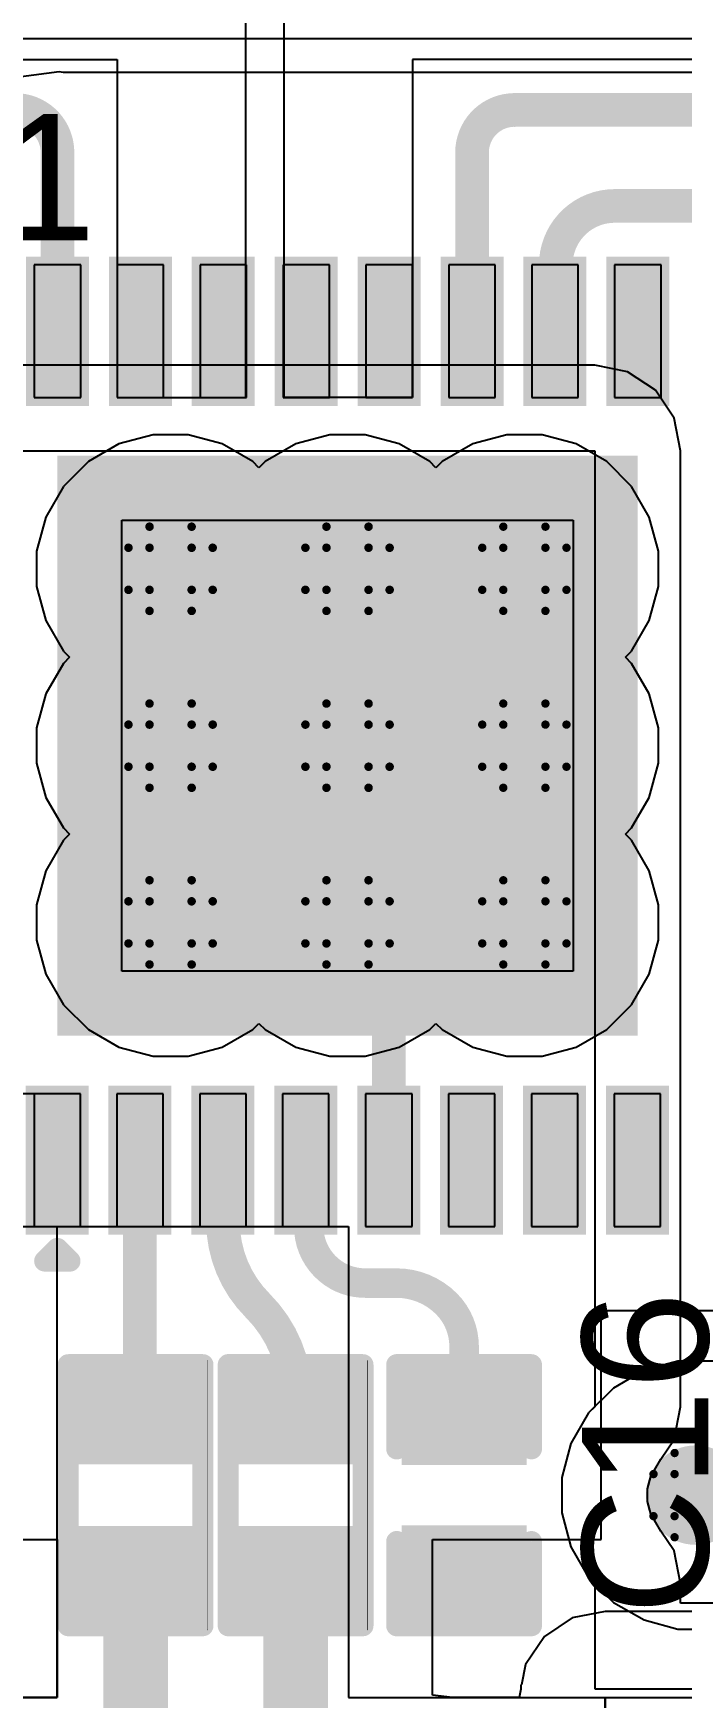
# Model space of a CAD drawing. Header units: inches. Extents: x -5 to 501, y -9 to 81.
# Drawn here: x 75.08 to 78.99, y 15.39 to 25.43 of the extents above; entities that cross this region are included whole.
import ezdxf

# ---------------------------------------------------------------- set-up
doc = ezdxf.new("R2010")
doc.units = ezdxf.units.IN
for name, color, linetype in [('Bottom Layer', 5, 'Continuous'), ('Drill Drawing', 1, 'Continuous'), ('Ground', 16, 'Continuous'), ('Power', 76, 'Continuous'), ('Top Layer', 1, 'Continuous'), ('Top Overlay', 2, 'Continuous'), ('Top Paste', 8, 'Continuous'), ('Top Solder', 216, 'Continuous'), ('Via Holes', 16, 'Continuous')]:
    doc.layers.add(name, color=color, linetype=linetype)
doc.styles.add('Arial', font='', dxfattribs={"height": 0.2})
doc.styles.get('Arial').set_extended_font_data('Arial')

msp = doc.modelspace()

# ---------------------------------------------------------------- hatches: boundary and pattern name
at = {"layer": 'Bottom Layer'}
h = msp.add_hatch(color=5, dxfattribs=at)
edge = h.paths.add_edge_path()
edge.add_arc((75.903, 22.2), 0.3, 0, 360)
h = msp.add_hatch(color=5, dxfattribs=at)
edge = h.paths.add_edge_path()
edge.add_arc((76.97, 22.2), 0.3, 0, 360)
h = msp.add_hatch(color=5, dxfattribs=at)
edge = h.paths.add_edge_path()
edge.add_arc((78.037, 22.2), 0.3, 0, 360)
h = msp.add_hatch(color=5, dxfattribs=at)
edge = h.paths.add_edge_path()
edge.add_arc((75.903, 21.133), 0.3, 0, 360)
h = msp.add_hatch(color=5, dxfattribs=at)
edge = h.paths.add_edge_path()
edge.add_arc((76.97, 21.133), 0.3, 0, 360)
h = msp.add_hatch(color=5, dxfattribs=at)
edge = h.paths.add_edge_path()
edge.add_arc((78.037, 21.133), 0.3, 0, 360)
h = msp.add_hatch(color=5, dxfattribs=at)
edge = h.paths.add_edge_path()
edge.add_arc((75.903, 20.067), 0.3, 0, 360)
h = msp.add_hatch(color=5, dxfattribs=at)
edge = h.paths.add_edge_path()
edge.add_arc((76.97, 20.067), 0.3, 0, 360)
h = msp.add_hatch(color=5, dxfattribs=at)
edge = h.paths.add_edge_path()
edge.add_arc((78.037, 20.067), 0.3, 0, 360)
h = msp.add_hatch(color=5, dxfattribs=at)
edge = h.paths.add_edge_path()
edge.add_arc((79.07, 16.612), 0.3, 0, 360)
at = {"layer": 'Ground'}
h = msp.add_hatch(color=16, dxfattribs=at)
edge = h.paths.add_edge_path()
edge.add_arc((75.903, 22.2), 0.3, 0, 360)
h = msp.add_hatch(color=16, dxfattribs=at)
edge = h.paths.add_edge_path()
edge.add_arc((76.97, 22.2), 0.3, 0, 360)
h = msp.add_hatch(color=16, dxfattribs=at)
edge = h.paths.add_edge_path()
edge.add_arc((78.037, 22.2), 0.3, 0, 360)
h = msp.add_hatch(color=16, dxfattribs=at)
edge = h.paths.add_edge_path()
edge.add_arc((75.903, 21.133), 0.3, 0, 360)
h = msp.add_hatch(color=16, dxfattribs=at)
edge = h.paths.add_edge_path()
edge.add_arc((76.97, 21.133), 0.3, 0, 360)
h = msp.add_hatch(color=16, dxfattribs=at)
edge = h.paths.add_edge_path()
edge.add_arc((78.037, 21.133), 0.3, 0, 360)
h = msp.add_hatch(color=16, dxfattribs=at)
edge = h.paths.add_edge_path()
edge.add_arc((75.903, 20.067), 0.3, 0, 360)
h = msp.add_hatch(color=16, dxfattribs=at)
edge = h.paths.add_edge_path()
edge.add_arc((76.97, 20.067), 0.3, 0, 360)
h = msp.add_hatch(color=16, dxfattribs=at)
edge = h.paths.add_edge_path()
edge.add_arc((78.037, 20.067), 0.3, 0, 360)
h = msp.add_hatch(color=16, dxfattribs=at)
edge = h.paths.add_edge_path()
edge.add_arc((79.07, 16.612), 0.3, 0, 360)
at = {"layer": 'Power'}
h = msp.add_hatch(color=76, dxfattribs=at)
edge = h.paths.add_edge_path()
edge.add_arc((75.903, 22.2), 0.3, 0, 360)
h = msp.add_hatch(color=76, dxfattribs=at)
edge = h.paths.add_edge_path()
edge.add_arc((76.97, 22.2), 0.3, 0, 360)
h = msp.add_hatch(color=76, dxfattribs=at)
edge = h.paths.add_edge_path()
edge.add_arc((78.037, 22.2), 0.3, 0, 360)
h = msp.add_hatch(color=76, dxfattribs=at)
edge = h.paths.add_edge_path()
edge.add_arc((75.903, 21.133), 0.3, 0, 360)
h = msp.add_hatch(color=76, dxfattribs=at)
edge = h.paths.add_edge_path()
edge.add_arc((76.97, 21.133), 0.3, 0, 360)
h = msp.add_hatch(color=76, dxfattribs=at)
edge = h.paths.add_edge_path()
edge.add_arc((78.037, 21.133), 0.3, 0, 360)
h = msp.add_hatch(color=76, dxfattribs=at)
edge = h.paths.add_edge_path()
edge.add_arc((75.903, 20.067), 0.3, 0, 360)
h = msp.add_hatch(color=76, dxfattribs=at)
edge = h.paths.add_edge_path()
edge.add_arc((76.97, 20.067), 0.3, 0, 360)
h = msp.add_hatch(color=76, dxfattribs=at)
edge = h.paths.add_edge_path()
edge.add_arc((78.037, 20.067), 0.3, 0, 360)
h = msp.add_hatch(color=76, dxfattribs=at)
edge = h.paths.add_edge_path()
edge.add_arc((79.07, 16.612), 0.3, 0, 360)
at = {"layer": 'Top Layer'}
for points in [[(75.081, 24.033), (75.361, 24.033), (75.361, 23.233), (75.081, 23.233)], [(75.581, 24.033), (75.861, 24.033), (75.861, 23.233), (75.581, 23.233)], [(76.081, 24.033), (76.361, 24.033), (76.361, 23.233), (76.081, 23.233)], [(76.581, 24.033), (76.861, 24.033), (76.861, 23.233), (76.581, 23.233)], [(77.081, 24.033), (77.361, 24.033), (77.361, 23.233), (77.081, 23.233)], [(77.581, 24.033), (77.861, 24.033), (77.861, 23.233), (77.581, 23.233)], [(78.081, 24.033), (78.361, 24.033), (78.361, 23.233), (78.081, 23.233)], [(78.581, 24.033), (78.861, 24.033), (78.861, 23.233), (78.581, 23.233)], [(78.67, 19.433), (75.27, 19.433), (75.27, 22.833), (78.67, 22.833)], [(75.08, 19.033), (75.36, 19.033), (75.36, 18.233), (75.08, 18.233)], [(75.578, 19.033), (75.858, 19.033), (75.858, 18.233), (75.578, 18.233)], [(76.079, 19.033), (76.359, 19.033), (76.359, 18.233), (76.079, 18.233)], [(76.578, 19.033), (76.858, 19.033), (76.858, 18.233), (76.578, 18.233)], [(77.079, 19.033), (77.359, 19.033), (77.359, 18.233), (77.079, 18.233)], [(77.578, 19.033), (77.858, 19.033), (77.858, 18.233), (77.578, 18.233)], [(78.079, 19.033), (78.359, 19.033), (78.359, 18.233), (78.079, 18.233)], [(78.578, 19.033), (78.858, 19.033), (78.858, 18.233), (78.578, 18.233)], [(76.01, 16.853), (75.374, 16.853), (75.374, 17.31), (76.01, 17.31)], [(76.975, 16.853), (76.34, 16.853), (76.34, 17.31), (76.975, 17.31)], [(77.991, 16.853), (77.356, 16.853), (77.356, 17.31), (77.991, 17.31)], [(76.01, 15.913), (75.374, 15.913), (75.374, 16.37), (76.01, 16.37)], [(76.975, 15.913), (76.34, 15.913), (76.34, 16.37), (76.975, 16.37)], [(77.991, 15.913), (77.356, 15.913), (77.356, 16.37), (77.991, 16.37)]]:
    msp.add_hatch(color=1, dxfattribs=at).paths.add_polyline_path(points)
h = msp.add_hatch(color=1, dxfattribs=at)
edge = h.paths.add_edge_path()
edge.add_arc((75.903, 22.2), 0.3, 0, 360)
h = msp.add_hatch(color=1, dxfattribs=at)
edge = h.paths.add_edge_path()
edge.add_arc((76.97, 22.2), 0.3, 0, 360)
h = msp.add_hatch(color=1, dxfattribs=at)
edge = h.paths.add_edge_path()
edge.add_arc((78.037, 22.2), 0.3, 0, 360)
h = msp.add_hatch(color=1, dxfattribs=at)
edge = h.paths.add_edge_path()
edge.add_arc((75.903, 21.133), 0.3, 0, 360)
h = msp.add_hatch(color=1, dxfattribs=at)
edge = h.paths.add_edge_path()
edge.add_arc((76.97, 21.133), 0.3, 0, 360)
h = msp.add_hatch(color=1, dxfattribs=at)
edge = h.paths.add_edge_path()
edge.add_arc((78.037, 21.133), 0.3, 0, 360)
h = msp.add_hatch(color=1, dxfattribs=at)
edge = h.paths.add_edge_path()
edge.add_arc((75.903, 20.067), 0.3, 0, 360)
h = msp.add_hatch(color=1, dxfattribs=at)
edge = h.paths.add_edge_path()
edge.add_arc((76.97, 20.067), 0.3, 0, 360)
h = msp.add_hatch(color=1, dxfattribs=at)
edge = h.paths.add_edge_path()
edge.add_arc((78.037, 20.067), 0.3, 0, 360)
h = msp.add_hatch(color=1, dxfattribs=at)
edge = h.paths.add_edge_path()
edge.add_arc((79.07, 16.612), 0.3, 0, 360)
at = {"layer": 'Top Paste'}
for points in [[(76.01, 16.853), (75.374, 16.853), (75.374, 17.31), (76.01, 17.31)], [(76.975, 16.853), (76.34, 16.853), (76.34, 17.31), (76.975, 17.31)], [(77.991, 16.853), (77.356, 16.853), (77.356, 17.31), (77.991, 17.31)], [(76.01, 15.913), (75.374, 15.913), (75.374, 16.37), (76.01, 16.37)], [(76.975, 15.913), (76.34, 15.913), (76.34, 16.37), (76.975, 16.37)], [(77.991, 15.913), (77.356, 15.913), (77.356, 16.37), (77.991, 16.37)]]:
    msp.add_hatch(color=8, dxfattribs=at).paths.add_polyline_path(points)
at = {"layer": 'Top Solder'}
for points in [[(75.031, 24.083), (75.411, 24.083), (75.411, 23.183), (75.031, 23.183)], [(75.531, 24.083), (75.911, 24.083), (75.911, 23.183), (75.531, 23.183)], [(76.031, 24.083), (76.411, 24.083), (76.411, 23.183), (76.031, 23.183)], [(76.531, 24.083), (76.911, 24.083), (76.911, 23.183), (76.531, 23.183)], [(77.031, 24.083), (77.411, 24.083), (77.411, 23.183), (77.031, 23.183)], [(77.531, 24.083), (77.911, 24.083), (77.911, 23.183), (77.531, 23.183)], [(78.031, 24.083), (78.411, 24.083), (78.411, 23.183), (78.031, 23.183)], [(78.531, 24.083), (78.911, 24.083), (78.911, 23.183), (78.531, 23.183)], [(78.72, 19.383), (75.22, 19.383), (75.22, 22.883), (78.72, 22.883)], [(75.03, 19.083), (75.41, 19.083), (75.41, 18.183), (75.03, 18.183)], [(75.528, 19.083), (75.908, 19.083), (75.908, 18.183), (75.528, 18.183)], [(76.029, 19.083), (76.409, 19.083), (76.409, 18.183), (76.029, 18.183)], [(76.528, 19.083), (76.908, 19.083), (76.908, 18.183), (76.528, 18.183)], [(77.029, 19.083), (77.409, 19.083), (77.409, 18.183), (77.029, 18.183)], [(77.528, 19.083), (77.908, 19.083), (77.908, 18.183), (77.528, 18.183)], [(78.029, 19.083), (78.409, 19.083), (78.409, 18.183), (78.029, 18.183)], [(78.528, 19.083), (78.908, 19.083), (78.908, 18.183), (78.528, 18.183)], [(76.065, 16.798), (75.319, 16.798), (75.319, 17.365), (76.065, 17.365)], [(77.03, 16.798), (76.285, 16.798), (76.285, 17.365), (77.03, 17.365)], [(78.051, 16.793), (77.296, 16.793), (77.296, 17.37), (78.051, 17.37)], [(76.065, 15.858), (75.319, 15.858), (75.319, 16.425), (76.065, 16.425)], [(77.03, 15.858), (76.285, 15.858), (76.285, 16.425), (77.03, 16.425)], [(78.051, 15.853), (77.296, 15.853), (77.296, 16.43), (78.051, 16.43)]]:
    msp.add_hatch(color=216, dxfattribs=at).paths.add_polyline_path(points)
at = {"layer": 'Via Holes'}
h = msp.add_hatch(color=7, dxfattribs=at)
edge = h.paths.add_edge_path()
edge.add_arc((75.903, 22.2), 0.15, 0, 360)
h = msp.add_hatch(color=7, dxfattribs=at)
edge = h.paths.add_edge_path()
edge.add_arc((76.97, 22.2), 0.15, 0, 360)
h = msp.add_hatch(color=7, dxfattribs=at)
edge = h.paths.add_edge_path()
edge.add_arc((78.037, 22.2), 0.15, 0, 360)
h = msp.add_hatch(color=7, dxfattribs=at)
edge = h.paths.add_edge_path()
edge.add_arc((75.903, 21.133), 0.15, 0, 360)
h = msp.add_hatch(color=7, dxfattribs=at)
edge = h.paths.add_edge_path()
edge.add_arc((76.97, 21.133), 0.15, 0, 360)
h = msp.add_hatch(color=7, dxfattribs=at)
edge = h.paths.add_edge_path()
edge.add_arc((78.037, 21.133), 0.15, 0, 360)
h = msp.add_hatch(color=7, dxfattribs=at)
edge = h.paths.add_edge_path()
edge.add_arc((75.903, 20.067), 0.15, 0, 360)
h = msp.add_hatch(color=7, dxfattribs=at)
edge = h.paths.add_edge_path()
edge.add_arc((76.97, 20.067), 0.15, 0, 360)
h = msp.add_hatch(color=7, dxfattribs=at)
edge = h.paths.add_edge_path()
edge.add_arc((78.037, 20.067), 0.15, 0, 360)
h = msp.add_hatch(color=7, dxfattribs=at)
edge = h.paths.add_edge_path()
edge.add_arc((79.07, 16.612), 0.15, 0, 360)

# ---------------------------------------------------------------- linework, layer by layer
at = {"layer": 'Bottom Layer'}
for p, q in [((75.002, 25.169), (75.231, 25.199)), ((75.231, 25.199), (75.255, 25.195)), ((75.255, 25.195), (81.479, 25.195)), ((78.461, 23.429), (74.244, 23.429)), ((78.659, 23.389), (78.461, 23.429)), ((78.827, 23.277), (78.659, 23.389)), ((78.939, 23.109), (78.827, 23.277)), ((78.979, 22.911), (78.939, 23.109)), ((74.244, 22.911), (78.461, 22.911)), ((78.461, 22.911), (78.461, 17.145)), ((78.979, 17.145), (78.979, 22.911)), ((78.423, 17.108), (78.317, 16.923)), ((78.461, 17.145), (78.423, 17.108)), ((78.939, 16.947), (78.979, 17.145)), ((78.317, 16.923), (78.262, 16.718)), ((78.86, 16.829), (78.939, 16.947)), ((78.799, 16.724), (78.86, 16.829)), ((78.262, 16.718), (78.262, 16.505)), ((78.78, 16.65), (78.799, 16.724)), ((78.78, 16.573), (78.78, 16.65)), ((78.799, 16.5), (78.78, 16.573)), ((78.262, 16.505), (78.317, 16.3)), ((78.86, 16.394), (78.799, 16.5)), ((78.939, 16.276), (78.86, 16.394)), ((78.317, 16.3), (78.423, 16.115)), ((78.979, 16.078), (78.939, 16.276)), ((78.423, 16.115), (78.461, 16.078)), ((78.461, 16.078), (78.461, 15.443)), ((78.979, 15.961), (78.979, 16.078)), ((81.611, 15.961), (78.979, 15.961)), ((78.461, 15.443), (82.169, 15.443))]:
    msp.add_line(p, q, dxfattribs=at)
at = {"layer": 'Bottom Layer', "const_width": 0.254}
msp.add_lwpolyline([(74.11, 25.368, -0.198912), (75.255, 25.842)], format="xyb", dxfattribs=at)
at = {"layer": 'Drill Drawing', "const_width": 0.0508}
for points in [[(75.776, 22.327), (75.776, 22.454)], [(75.776, 22.454), (76.03, 22.454)], [(76.03, 22.327), (76.03, 22.454)], [(76.843, 22.327), (76.843, 22.454)], [(76.843, 22.454), (77.097, 22.454)], [(77.097, 22.327), (77.097, 22.454)], [(77.91, 22.327), (77.91, 22.454)], [(77.91, 22.454), (78.164, 22.454)], [(78.164, 22.327), (78.164, 22.454)], [(75.649, 22.073), (75.649, 22.327)], [(75.649, 22.327), (75.776, 22.327)], [(76.03, 22.327), (76.157, 22.327)], [(76.157, 22.073), (76.157, 22.327)], [(76.716, 22.073), (76.716, 22.327)], [(76.716, 22.327), (76.843, 22.327)], [(77.097, 22.327), (77.224, 22.327)], [(77.224, 22.073), (77.224, 22.327)], [(77.783, 22.073), (77.783, 22.327)], [(77.783, 22.327), (77.91, 22.327)], [(78.164, 22.327), (78.291, 22.327)], [(78.291, 22.073), (78.291, 22.327)], [(75.649, 22.073), (75.776, 22.073)], [(75.776, 21.946), (75.776, 22.073)], [(76.03, 22.073), (76.157, 22.073)], [(76.03, 21.946), (76.03, 22.073)], [(76.716, 22.073), (76.843, 22.073)], [(76.843, 21.946), (76.843, 22.073)], [(77.097, 22.073), (77.224, 22.073)], [(77.097, 21.946), (77.097, 22.073)], [(77.783, 22.073), (77.91, 22.073)], [(77.91, 21.946), (77.91, 22.073)], [(78.164, 22.073), (78.291, 22.073)], [(78.164, 21.946), (78.164, 22.073)], [(75.776, 21.946), (76.03, 21.946)], [(76.843, 21.946), (77.097, 21.946)], [(77.91, 21.946), (78.164, 21.946)], [(75.776, 21.26), (75.776, 21.387)], [(75.776, 21.387), (76.03, 21.387)], [(76.03, 21.26), (76.03, 21.387)], [(76.843, 21.26), (76.843, 21.387)], [(76.843, 21.387), (77.097, 21.387)], [(77.097, 21.26), (77.097, 21.387)], [(77.91, 21.26), (77.91, 21.387)], [(77.91, 21.387), (78.164, 21.387)], [(78.164, 21.26), (78.164, 21.387)], [(75.649, 21.006), (75.649, 21.26)], [(75.649, 21.26), (75.776, 21.26)], [(76.03, 21.26), (76.157, 21.26)], [(76.157, 21.006), (76.157, 21.26)], [(76.716, 21.006), (76.716, 21.26)], [(76.716, 21.26), (76.843, 21.26)], [(77.097, 21.26), (77.224, 21.26)], [(77.224, 21.006), (77.224, 21.26)], [(77.783, 21.006), (77.783, 21.26)], [(77.783, 21.26), (77.91, 21.26)], [(78.164, 21.26), (78.291, 21.26)], [(78.291, 21.006), (78.291, 21.26)], [(75.649, 21.006), (75.776, 21.006)], [(75.776, 20.879), (75.776, 21.006)], [(76.03, 21.006), (76.157, 21.006)], [(76.03, 20.879), (76.03, 21.006)], [(76.716, 21.006), (76.843, 21.006)], [(76.843, 20.879), (76.843, 21.006)], [(77.097, 21.006), (77.224, 21.006)], [(77.097, 20.879), (77.097, 21.006)], [(77.783, 21.006), (77.91, 21.006)], [(77.91, 20.879), (77.91, 21.006)], [(78.164, 21.006), (78.291, 21.006)], [(78.164, 20.879), (78.164, 21.006)], [(75.776, 20.879), (76.03, 20.879)], [(76.843, 20.879), (77.097, 20.879)], [(77.91, 20.879), (78.164, 20.879)], [(75.776, 20.194), (75.776, 20.321)], [(75.776, 20.321), (76.03, 20.321)], [(76.03, 20.194), (76.03, 20.321)], [(76.843, 20.194), (76.843, 20.321)], [(76.843, 20.321), (77.097, 20.321)], [(77.097, 20.194), (77.097, 20.321)], [(77.91, 20.194), (77.91, 20.321)], [(77.91, 20.321), (78.164, 20.321)], [(78.164, 20.194), (78.164, 20.321)], [(75.649, 19.94), (75.649, 20.194)], [(75.649, 20.194), (75.776, 20.194)], [(76.03, 20.194), (76.157, 20.194)], [(76.157, 19.94), (76.157, 20.194)], [(76.716, 19.94), (76.716, 20.194)], [(76.716, 20.194), (76.843, 20.194)], [(77.097, 20.194), (77.224, 20.194)], [(77.224, 19.94), (77.224, 20.194)], [(77.783, 19.94), (77.783, 20.194)], [(77.783, 20.194), (77.91, 20.194)], [(78.164, 20.194), (78.291, 20.194)], [(78.291, 19.94), (78.291, 20.194)], [(75.649, 19.94), (75.776, 19.94)], [(75.776, 19.813), (75.776, 19.94)], [(76.03, 19.94), (76.157, 19.94)], [(76.03, 19.813), (76.03, 19.94)], [(76.716, 19.94), (76.843, 19.94)], [(76.843, 19.813), (76.843, 19.94)], [(77.097, 19.94), (77.224, 19.94)], [(77.097, 19.813), (77.097, 19.94)], [(77.783, 19.94), (77.91, 19.94)], [(77.91, 19.813), (77.91, 19.94)], [(78.164, 19.94), (78.291, 19.94)], [(78.164, 19.813), (78.164, 19.94)], [(75.776, 19.813), (76.03, 19.813)], [(76.843, 19.813), (77.097, 19.813)], [(77.91, 19.813), (78.164, 19.813)], [(78.943, 16.739), (78.943, 16.866)], [(78.943, 16.866), (79.197, 16.866)], [(78.816, 16.485), (78.816, 16.739)], [(78.816, 16.739), (78.943, 16.739)], [(78.816, 16.485), (78.943, 16.485)], [(78.943, 16.358), (78.943, 16.485)], [(78.943, 16.358), (79.197, 16.358)]]:
    msp.add_lwpolyline(points, dxfattribs=at)
at = {"layer": 'Drill Drawing', "const_width": 0.0254}
for points in [[(75.763, 22.454, 1), (75.789, 22.454, 1)], [(75.763, 22.454, 1), (75.789, 22.454, 1)], [(76.017, 22.454, 1), (76.043, 22.454, 1)], [(76.017, 22.454, 1), (76.043, 22.454, 1)], [(76.83, 22.454, 1), (76.856, 22.454, 1)], [(76.83, 22.454, 1), (76.856, 22.454, 1)], [(77.084, 22.454, 1), (77.11, 22.454, 1)], [(77.084, 22.454, 1), (77.11, 22.454, 1)], [(77.897, 22.454, 1), (77.922, 22.454, 1)], [(77.897, 22.454, 1), (77.922, 22.454, 1)], [(78.151, 22.454, 1), (78.176, 22.454, 1)], [(78.151, 22.454, 1), (78.176, 22.454, 1)], [(75.636, 22.327, 1), (75.662, 22.327, 1)], [(75.636, 22.327, 1), (75.662, 22.327, 1)], [(75.763, 22.327, 1), (75.789, 22.327, 1)], [(75.763, 22.327, 1), (75.789, 22.327, 1)], [(76.017, 22.327, 1), (76.043, 22.327, 1)], [(76.017, 22.327, 1), (76.043, 22.327, 1)], [(76.144, 22.327, 1), (76.17, 22.327, 1)], [(76.144, 22.327, 1), (76.17, 22.327, 1)], [(76.703, 22.327, 1), (76.729, 22.327, 1)], [(76.703, 22.327, 1), (76.729, 22.327, 1)], [(76.83, 22.327, 1), (76.856, 22.327, 1)], [(76.83, 22.327, 1), (76.856, 22.327, 1)], [(77.084, 22.327, 1), (77.11, 22.327, 1)], [(77.084, 22.327, 1), (77.11, 22.327, 1)], [(77.211, 22.327, 1), (77.237, 22.327, 1)], [(77.211, 22.327, 1), (77.237, 22.327, 1)], [(77.77, 22.327, 1), (77.795, 22.327, 1)], [(77.77, 22.327, 1), (77.795, 22.327, 1)], [(77.897, 22.327, 1), (77.922, 22.327, 1)], [(77.897, 22.327, 1), (77.922, 22.327, 1)], [(78.151, 22.327, 1), (78.176, 22.327, 1)], [(78.151, 22.327, 1), (78.176, 22.327, 1)], [(78.278, 22.327, 1), (78.303, 22.327, 1)], [(78.278, 22.327, 1), (78.303, 22.327, 1)], [(75.636, 22.073, 1), (75.662, 22.073, 1)], [(75.636, 22.073, 1), (75.662, 22.073, 1)], [(75.763, 22.073, 1), (75.789, 22.073, 1)], [(75.763, 22.073, 1), (75.789, 22.073, 1)], [(76.017, 22.073, 1), (76.043, 22.073, 1)], [(76.017, 22.073, 1), (76.043, 22.073, 1)], [(76.144, 22.073, 1), (76.17, 22.073, 1)], [(76.144, 22.073, 1), (76.17, 22.073, 1)], [(76.703, 22.073, 1), (76.729, 22.073, 1)], [(76.703, 22.073, 1), (76.729, 22.073, 1)], [(76.83, 22.073, 1), (76.856, 22.073, 1)], [(76.83, 22.073, 1), (76.856, 22.073, 1)], [(77.084, 22.073, 1), (77.11, 22.073, 1)], [(77.084, 22.073, 1), (77.11, 22.073, 1)], [(77.211, 22.073, 1), (77.237, 22.073, 1)], [(77.211, 22.073, 1), (77.237, 22.073, 1)], [(77.77, 22.073, 1), (77.795, 22.073, 1)], [(77.77, 22.073, 1), (77.795, 22.073, 1)], [(77.897, 22.073, 1), (77.922, 22.073, 1)], [(77.897, 22.073, 1), (77.922, 22.073, 1)], [(78.151, 22.073, 1), (78.176, 22.073, 1)], [(78.151, 22.073, 1), (78.176, 22.073, 1)], [(78.278, 22.073, 1), (78.303, 22.073, 1)], [(78.278, 22.073, 1), (78.303, 22.073, 1)], [(75.763, 21.946, 1), (75.789, 21.946, 1)], [(75.763, 21.946, 1), (75.789, 21.946, 1)], [(76.017, 21.946, 1), (76.043, 21.946, 1)], [(76.017, 21.946, 1), (76.043, 21.946, 1)], [(76.83, 21.946, 1), (76.856, 21.946, 1)], [(76.83, 21.946, 1), (76.856, 21.946, 1)], [(77.084, 21.946, 1), (77.11, 21.946, 1)], [(77.084, 21.946, 1), (77.11, 21.946, 1)], [(77.897, 21.946, 1), (77.922, 21.946, 1)], [(77.897, 21.946, 1), (77.922, 21.946, 1)], [(78.151, 21.946, 1), (78.176, 21.946, 1)], [(78.151, 21.946, 1), (78.176, 21.946, 1)], [(75.763, 21.387, 1), (75.789, 21.387, 1)], [(75.763, 21.387, 1), (75.789, 21.387, 1)], [(76.017, 21.387, 1), (76.043, 21.387, 1)], [(76.017, 21.387, 1), (76.043, 21.387, 1)], [(76.83, 21.387, 1), (76.856, 21.387, 1)], [(76.83, 21.387, 1), (76.856, 21.387, 1)], [(77.084, 21.387, 1), (77.11, 21.387, 1)], [(77.084, 21.387, 1), (77.11, 21.387, 1)], [(77.897, 21.387, 1), (77.922, 21.387, 1)], [(77.897, 21.387, 1), (77.922, 21.387, 1)], [(78.151, 21.387, 1), (78.176, 21.387, 1)], [(78.151, 21.387, 1), (78.176, 21.387, 1)], [(75.636, 21.26, 1), (75.662, 21.26, 1)], [(75.636, 21.26, 1), (75.662, 21.26, 1)], [(75.763, 21.26, 1), (75.789, 21.26, 1)], [(75.763, 21.26, 1), (75.789, 21.26, 1)], [(76.017, 21.26, 1), (76.043, 21.26, 1)], [(76.017, 21.26, 1), (76.043, 21.26, 1)], [(76.144, 21.26, 1), (76.17, 21.26, 1)], [(76.144, 21.26, 1), (76.17, 21.26, 1)], [(76.703, 21.26, 1), (76.729, 21.26, 1)], [(76.703, 21.26, 1), (76.729, 21.26, 1)], [(76.83, 21.26, 1), (76.856, 21.26, 1)], [(76.83, 21.26, 1), (76.856, 21.26, 1)], [(77.084, 21.26, 1), (77.11, 21.26, 1)], [(77.084, 21.26, 1), (77.11, 21.26, 1)], [(77.211, 21.26, 1), (77.237, 21.26, 1)], [(77.211, 21.26, 1), (77.237, 21.26, 1)], [(77.77, 21.26, 1), (77.795, 21.26, 1)], [(77.77, 21.26, 1), (77.795, 21.26, 1)], [(77.897, 21.26, 1), (77.922, 21.26, 1)], [(77.897, 21.26, 1), (77.922, 21.26, 1)], [(78.151, 21.26, 1), (78.176, 21.26, 1)], [(78.151, 21.26, 1), (78.176, 21.26, 1)], [(78.278, 21.26, 1), (78.303, 21.26, 1)], [(78.278, 21.26, 1), (78.303, 21.26, 1)], [(75.636, 21.006, 1), (75.662, 21.006, 1)], [(75.636, 21.006, 1), (75.662, 21.006, 1)], [(75.763, 21.006, 1), (75.789, 21.006, 1)], [(75.763, 21.006, 1), (75.789, 21.006, 1)], [(76.017, 21.006, 1), (76.043, 21.006, 1)], [(76.017, 21.006, 1), (76.043, 21.006, 1)], [(76.144, 21.006, 1), (76.17, 21.006, 1)], [(76.144, 21.006, 1), (76.17, 21.006, 1)], [(76.703, 21.006, 1), (76.729, 21.006, 1)], [(76.703, 21.006, 1), (76.729, 21.006, 1)], [(76.83, 21.006, 1), (76.856, 21.006, 1)], [(76.83, 21.006, 1), (76.856, 21.006, 1)], [(77.084, 21.006, 1), (77.11, 21.006, 1)], [(77.084, 21.006, 1), (77.11, 21.006, 1)], [(77.211, 21.006, 1), (77.237, 21.006, 1)], [(77.211, 21.006, 1), (77.237, 21.006, 1)], [(77.77, 21.006, 1), (77.795, 21.006, 1)], [(77.77, 21.006, 1), (77.795, 21.006, 1)], [(77.897, 21.006, 1), (77.922, 21.006, 1)], [(77.897, 21.006, 1), (77.922, 21.006, 1)], [(78.151, 21.006, 1), (78.176, 21.006, 1)], [(78.151, 21.006, 1), (78.176, 21.006, 1)], [(78.278, 21.006, 1), (78.303, 21.006, 1)], [(78.278, 21.006, 1), (78.303, 21.006, 1)], [(75.763, 20.879, 1), (75.789, 20.879, 1)], [(75.763, 20.879, 1), (75.789, 20.879, 1)], [(76.017, 20.879, 1), (76.043, 20.879, 1)], [(76.017, 20.879, 1), (76.043, 20.879, 1)], [(76.83, 20.879, 1), (76.856, 20.879, 1)], [(76.83, 20.879, 1), (76.856, 20.879, 1)], [(77.084, 20.879, 1), (77.11, 20.879, 1)], [(77.084, 20.879, 1), (77.11, 20.879, 1)], [(77.897, 20.879, 1), (77.922, 20.879, 1)], [(77.897, 20.879, 1), (77.922, 20.879, 1)], [(78.151, 20.879, 1), (78.176, 20.879, 1)], [(78.151, 20.879, 1), (78.176, 20.879, 1)], [(75.763, 20.321, 1), (75.789, 20.321, 1)], [(75.763, 20.321, 1), (75.789, 20.321, 1)], [(76.017, 20.321, 1), (76.043, 20.321, 1)], [(76.017, 20.321, 1), (76.043, 20.321, 1)], [(76.83, 20.321, 1), (76.856, 20.321, 1)], [(76.83, 20.321, 1), (76.856, 20.321, 1)], [(77.084, 20.321, 1), (77.11, 20.321, 1)], [(77.084, 20.321, 1), (77.11, 20.321, 1)], [(77.897, 20.321, 1), (77.922, 20.321, 1)], [(77.897, 20.321, 1), (77.922, 20.321, 1)], [(78.151, 20.321, 1), (78.176, 20.321, 1)], [(78.151, 20.321, 1), (78.176, 20.321, 1)], [(75.636, 20.194, 1), (75.662, 20.194, 1)], [(75.636, 20.194, 1), (75.662, 20.194, 1)], [(75.763, 20.194, 1), (75.789, 20.194, 1)], [(75.763, 20.194, 1), (75.789, 20.194, 1)], [(76.017, 20.194, 1), (76.043, 20.194, 1)], [(76.017, 20.194, 1), (76.043, 20.194, 1)], [(76.144, 20.194, 1), (76.17, 20.194, 1)], [(76.144, 20.194, 1), (76.17, 20.194, 1)], [(76.703, 20.194, 1), (76.729, 20.194, 1)], [(76.703, 20.194, 1), (76.729, 20.194, 1)], [(76.83, 20.194, 1), (76.856, 20.194, 1)], [(76.83, 20.194, 1), (76.856, 20.194, 1)], [(77.084, 20.194, 1), (77.11, 20.194, 1)], [(77.084, 20.194, 1), (77.11, 20.194, 1)], [(77.211, 20.194, 1), (77.237, 20.194, 1)], [(77.211, 20.194, 1), (77.237, 20.194, 1)], [(77.77, 20.194, 1), (77.795, 20.194, 1)], [(77.77, 20.194, 1), (77.795, 20.194, 1)], [(77.897, 20.194, 1), (77.922, 20.194, 1)], [(77.897, 20.194, 1), (77.922, 20.194, 1)], [(78.151, 20.194, 1), (78.176, 20.194, 1)], [(78.151, 20.194, 1), (78.176, 20.194, 1)], [(78.278, 20.194, 1), (78.303, 20.194, 1)], [(78.278, 20.194, 1), (78.303, 20.194, 1)], [(75.636, 19.94, 1), (75.662, 19.94, 1)], [(75.636, 19.94, 1), (75.662, 19.94, 1)], [(75.763, 19.94, 1), (75.789, 19.94, 1)], [(75.763, 19.94, 1), (75.789, 19.94, 1)], [(76.017, 19.94, 1), (76.043, 19.94, 1)], [(76.017, 19.94, 1), (76.043, 19.94, 1)], [(76.144, 19.94, 1), (76.17, 19.94, 1)], [(76.144, 19.94, 1), (76.17, 19.94, 1)], [(76.703, 19.94, 1), (76.729, 19.94, 1)], [(76.703, 19.94, 1), (76.729, 19.94, 1)], [(76.83, 19.94, 1), (76.856, 19.94, 1)], [(76.83, 19.94, 1), (76.856, 19.94, 1)], [(77.084, 19.94, 1), (77.11, 19.94, 1)], [(77.084, 19.94, 1), (77.11, 19.94, 1)], [(77.211, 19.94, 1), (77.237, 19.94, 1)], [(77.211, 19.94, 1), (77.237, 19.94, 1)], [(77.77, 19.94, 1), (77.795, 19.94, 1)], [(77.77, 19.94, 1), (77.795, 19.94, 1)], [(77.897, 19.94, 1), (77.922, 19.94, 1)], [(77.897, 19.94, 1), (77.922, 19.94, 1)], [(78.151, 19.94, 1), (78.176, 19.94, 1)], [(78.151, 19.94, 1), (78.176, 19.94, 1)], [(78.278, 19.94, 1), (78.303, 19.94, 1)], [(78.278, 19.94, 1), (78.303, 19.94, 1)], [(75.763, 19.813, 1), (75.789, 19.813, 1)], [(75.763, 19.813, 1), (75.789, 19.813, 1)], [(76.017, 19.813, 1), (76.043, 19.813, 1)], [(76.017, 19.813, 1), (76.043, 19.813, 1)], [(76.83, 19.813, 1), (76.856, 19.813, 1)], [(76.83, 19.813, 1), (76.856, 19.813, 1)], [(77.084, 19.813, 1), (77.11, 19.813, 1)], [(77.084, 19.813, 1), (77.11, 19.813, 1)], [(77.897, 19.813, 1), (77.922, 19.813, 1)], [(77.897, 19.813, 1), (77.922, 19.813, 1)], [(78.151, 19.813, 1), (78.176, 19.813, 1)], [(78.151, 19.813, 1), (78.176, 19.813, 1)], [(78.93, 16.866, 1), (78.955, 16.866, 1)], [(78.93, 16.866, 1), (78.955, 16.866, 1)], [(78.803, 16.739, 1), (78.828, 16.739, 1)], [(78.803, 16.739, 1), (78.828, 16.739, 1)], [(78.93, 16.739, 1), (78.955, 16.739, 1)], [(78.93, 16.739, 1), (78.955, 16.739, 1)], [(78.803, 16.485, 1), (78.828, 16.485, 1)], [(78.803, 16.485, 1), (78.828, 16.485, 1)], [(78.93, 16.485, 1), (78.955, 16.485, 1)], [(78.93, 16.485, 1), (78.955, 16.485, 1)], [(78.93, 16.358, 1), (78.955, 16.358, 1)], [(78.93, 16.358, 1), (78.955, 16.358, 1)]]:
    msp.add_lwpolyline(points, format="xyb", close=True, dxfattribs=at)
at = {"layer": 'Ground'}
for p, q in [((65.989, 25.4), (81.669, 25.4)), ((78.963, 17.42), (78.758, 17.365)), ((79.176, 17.42), (78.963, 17.42)), ((78.758, 17.365), (78.574, 17.258)), ((78.574, 17.258), (78.423, 17.108)), ((78.423, 17.108), (78.317, 16.923)), ((78.317, 16.923), (78.262, 16.718)), ((78.262, 16.718), (78.262, 16.505)), ((78.262, 16.505), (78.317, 16.3)), ((78.317, 16.3), (78.423, 16.115)), ((78.423, 16.115), (78.574, 15.965)), ((78.574, 15.965), (78.758, 15.859)), ((78.758, 15.859), (78.963, 15.804)), ((78.963, 15.804), (79.176, 15.804))]:
    msp.add_line(p, q, dxfattribs=at)
at = {"layer": 'Power'}
for p, q in [((75.797, 23.008), (75.591, 22.953)), ((76.009, 23.008), (75.797, 23.008)), ((76.215, 22.953), (76.009, 23.008)), ((76.863, 23.008), (76.658, 22.953)), ((77.076, 23.008), (76.863, 23.008)), ((77.282, 22.953), (77.076, 23.008)), ((77.93, 23.008), (77.725, 22.953)), ((78.143, 23.008), (77.93, 23.008)), ((78.349, 22.953), (78.143, 23.008)), ((75.591, 22.953), (75.407, 22.847)), ((76.399, 22.847), (76.215, 22.953)), ((76.658, 22.953), (76.474, 22.847)), ((77.466, 22.847), (77.282, 22.953)), ((77.725, 22.953), (77.541, 22.847)), ((78.533, 22.847), (78.349, 22.953)), ((75.407, 22.847), (75.257, 22.696)), ((76.436, 22.809), (76.399, 22.847)), ((76.474, 22.847), (76.436, 22.809)), ((77.503, 22.809), (77.466, 22.847)), ((77.541, 22.847), (77.503, 22.809)), ((78.683, 22.696), (78.533, 22.847)), ((75.257, 22.696), (75.15, 22.512)), ((78.79, 22.512), (78.683, 22.696)), ((75.15, 22.512), (75.095, 22.306)), ((78.845, 22.306), (78.79, 22.512)), ((75.095, 22.306), (75.095, 22.094)), ((78.845, 22.094), (78.845, 22.306)), ((75.095, 22.094), (75.15, 21.888)), ((78.79, 21.888), (78.845, 22.094)), ((75.15, 21.888), (75.257, 21.704)), ((78.683, 21.704), (78.79, 21.888)), ((75.257, 21.704), (75.294, 21.667)), ((78.646, 21.667), (78.683, 21.704)), ((75.257, 21.629), (75.15, 21.445)), ((75.294, 21.667), (75.257, 21.629)), ((78.683, 21.629), (78.646, 21.667)), ((78.79, 21.445), (78.683, 21.629)), ((75.15, 21.445), (75.095, 21.24)), ((78.845, 21.24), (78.79, 21.445)), ((75.095, 21.24), (75.095, 21.027)), ((78.845, 21.027), (78.845, 21.24)), ((75.095, 21.027), (75.15, 20.821)), ((78.79, 20.821), (78.845, 21.027)), ((75.15, 20.821), (75.257, 20.637)), ((78.683, 20.637), (78.79, 20.821)), ((75.257, 20.637), (75.294, 20.6)), ((75.294, 20.6), (75.257, 20.563)), ((78.646, 20.6), (78.683, 20.637)), ((78.683, 20.563), (78.646, 20.6)), ((75.257, 20.563), (75.15, 20.378)), ((78.79, 20.378), (78.683, 20.563)), ((75.15, 20.378), (75.095, 20.173)), ((78.845, 20.173), (78.79, 20.378)), ((75.095, 20.173), (75.095, 19.96)), ((78.845, 19.96), (78.845, 20.173)), ((75.095, 19.96), (75.15, 19.755)), ((78.79, 19.755), (78.845, 19.96)), ((75.15, 19.755), (75.257, 19.57)), ((78.683, 19.57), (78.79, 19.755)), ((75.257, 19.57), (75.407, 19.42)), ((78.533, 19.42), (78.683, 19.57)), ((75.407, 19.42), (75.591, 19.314)), ((76.215, 19.314), (76.399, 19.42)), ((76.399, 19.42), (76.436, 19.457)), ((76.436, 19.457), (76.474, 19.42)), ((76.474, 19.42), (76.658, 19.314)), ((77.282, 19.314), (77.466, 19.42)), ((77.466, 19.42), (77.503, 19.457)), ((77.503, 19.457), (77.541, 19.42)), ((77.541, 19.42), (77.725, 19.314)), ((78.349, 19.314), (78.533, 19.42)), ((75.591, 19.314), (75.797, 19.259)), ((76.009, 19.259), (76.215, 19.314)), ((76.658, 19.314), (76.863, 19.259)), ((77.076, 19.259), (77.282, 19.314)), ((77.725, 19.314), (77.93, 19.259)), ((78.143, 19.259), (78.349, 19.314)), ((75.797, 19.259), (76.009, 19.259)), ((76.863, 19.259), (77.076, 19.259)), ((77.93, 19.259), (78.143, 19.259)), ((78.963, 17.42), (78.758, 17.365)), ((79.176, 17.42), (78.963, 17.42)), ((78.758, 17.365), (78.574, 17.258)), ((78.574, 17.258), (78.423, 17.108)), ((78.423, 17.108), (78.317, 16.923)), ((78.317, 16.923), (78.262, 16.718)), ((78.262, 16.718), (78.262, 16.505)), ((78.262, 16.505), (78.317, 16.3)), ((78.317, 16.3), (78.423, 16.115)), ((78.423, 16.115), (78.574, 15.965)), ((78.574, 15.965), (78.758, 15.859)), ((78.758, 15.859), (78.963, 15.804)), ((78.963, 15.804), (79.176, 15.804))]:
    msp.add_line(p, q, dxfattribs=at)
at = {"layer": 'Top Layer'}
for p, q in [((76.356, 23.233), (76.356, 39.617)), ((76.587, 23.233), (76.587, 34.874)), ((72.425, 25.273), (75.581, 25.273)), ((75.581, 25.273), (75.581, 23.233)), ((80.518, 25.273), (77.361, 25.273)), ((77.361, 25.273), (77.361, 23.233)), ((75.581, 23.233), (76.361, 23.233)), ((76.361, 23.233), (76.356, 23.233)), ((76.581, 23.233), (76.587, 23.233)), ((77.361, 23.233), (76.581, 23.233)), ((75.36, 19.033), (74.87, 19.033)), ((75.36, 18.233), (75.36, 19.033)), ((74.07, 18.233), (75.36, 18.233)), ((75.22, 15.392), (75.22, 18.233)), ((75.22, 18.233), (76.975, 18.233)), ((76.975, 18.233), (76.975, 15.392)), ((78.499, 16.345), (78.499, 17.725)), ((78.499, 17.725), (79.366, 17.725)), ((74.866, 16.345), (75.22, 16.345)), ((75.22, 16.345), (75.22, 15.392)), ((77.483, 15.405), (77.483, 16.345)), ((77.483, 16.345), (78.499, 16.345)), ((78.325, 15.871), (78.157, 15.759)), ((78.523, 15.91), (78.325, 15.871)), ((80.766, 15.91), (78.523, 15.91)), ((78.157, 15.759), (78.044, 15.591)), ((78.044, 15.591), (78.02, 15.467)), ((78.02, 15.467), (78.015, 15.467)), ((78.015, 15.467), (78.015, 15.442)), ((73.623, 15.392), (75.22, 15.392)), ((75.22, 15.392), (73.623, 15.392)), ((76.975, 15.392), (78.523, 15.392)), ((77.604, 15.392), (77.483, 15.405)), ((78.005, 15.392), (77.604, 15.392)), ((78.015, 15.442), (78.005, 15.392)), ((78.523, 15.392), (78.523, 11.559)), ((78.523, 15.392), (82.398, 15.392)), ((78.523, 11.559), (78.523, 15.392))]:
    msp.add_line(p, q, dxfattribs=at)
for points, const_width in [([(74.965, 24.968, -0.414214), (75.221, 24.712)], 0.203), ([(77.721, 24.712, -0.414214), (77.978, 24.968)], 0.203), ([(78.226, 24.033, -0.414214), (78.581, 24.389)], 0.203), ([(76.97, 21.133, -0.414214), (77.219, 20.885)], 0.203), ([(76.736, 18.351, -0.053912), (76.718, 18.51)], 0.178), ([(76.429, 17.755, -0.198912), (76.219, 18.262)], 0.203), ([(76.909, 17.935, -0.27), (76.736, 18.233)], 0.178), ([(77.079, 17.891, -0.129696), (76.909, 17.935)], 0.178), ([(77.267, 17.891, -0.198912), (77.567, 17.766)], 0.178), ([(76.429, 17.755, -0.198912), (76.657, 17.203)], 0.203), ([(77.567, 17.766, -0.198912), (77.673, 17.509)], 0.178), ([(75.718, 17.145, -0.198912), (75.692, 17.081)], 0.203)]:
    msp.add_lwpolyline(points, format="xyb", dxfattribs=dict(at, const_width=const_width))
for points, const_width in [([(77.978, 24.968), (80.776, 24.968)], 0.203), ([(75.221, 23.633), (75.221, 24.712)], 0.203), ([(77.721, 23.633), (77.721, 24.712)], 0.203), ([(78.581, 24.389), (81.953, 24.389)], 0.203), ([(78.226, 23.641), (78.226, 24.033)], 0.203), ([(78.221, 23.633), (78.226, 23.641)], 0.203), ([(77.219, 18.633), (77.219, 20.885)], 0.203), ([(75.718, 17.081), (75.718, 18.633)], 0.203), ([(76.219, 18.262), (76.219, 18.633)], 0.203), ([(76.718, 18.51), (76.718, 18.633)], 0.178), ([(76.736, 18.351), (76.736, 18.351)], 0.178), ([(76.736, 18.233), (76.736, 18.351)], 0.178), ([(76.909, 17.935), (76.909, 17.935)], 0.178), ([(77.079, 17.891), (77.267, 17.891)], 0.178), ([(77.673, 17.081), (77.673, 17.509)], 0.178), ([(76.657, 17.081), (76.657, 17.203)], 0.203), ([(75.692, 13.934), (75.692, 16.142)], 0.389), ([(76.657, 13.934), (76.657, 16.142)], 0.389)]:
    msp.add_lwpolyline(points, dxfattribs=dict(at, const_width=const_width))
for points, const_width in [([(77.927, 24.968, 1), (78.029, 24.968, 1)], 0.102), ([(77.927, 24.968, 1), (78.029, 24.968, 1)], 0.102), ([(75.171, 24.712, 1), (75.272, 24.712, 1)], 0.102), ([(75.171, 24.712, 1), (75.272, 24.712, 1)], 0.102), ([(77.671, 24.712, 1), (77.772, 24.712, 1)], 0.102), ([(77.671, 24.712, 1), (77.772, 24.712, 1)], 0.102), ([(78.531, 24.389, 1), (78.632, 24.389, 1)], 0.102), ([(78.531, 24.389, 1), (78.632, 24.389, 1)], 0.102), ([(78.175, 24.033, 1), (78.277, 24.033, 1)], 0.102), ([(78.175, 24.033, 1), (78.277, 24.033, 1)], 0.102), ([(75.171, 23.633, 1), (75.272, 23.633, 1)], 0.102), ([(77.671, 23.633, 1), (77.772, 23.633, 1)], 0.102), ([(78.171, 23.633, 1), (78.272, 23.633, 1)], 0.102), ([(78.175, 23.641, 1), (78.277, 23.641, 1)], 0.102), ([(78.175, 23.641, 1), (78.277, 23.641, 1)], 0.102), ([(76.919, 21.133, 1), (77.021, 21.133, 1)], 0.102), ([(77.168, 20.885, 1), (77.269, 20.885, 1)], 0.102), ([(77.168, 20.885, 1), (77.269, 20.885, 1)], 0.102), ([(75.668, 18.633, 1), (75.769, 18.633, 1)], 0.102), ([(76.168, 18.633, 1), (76.269, 18.633, 1)], 0.102), ([(76.674, 18.633, 1), (76.763, 18.633, 1)], 0.0889), ([(77.168, 18.633, 1), (77.269, 18.633, 1)], 0.102), ([(76.674, 18.51, 1), (76.763, 18.51, 1)], 0.0889), ([(76.674, 18.51, 1), (76.763, 18.51, 1)], 0.0889), ([(76.691, 18.351, 1), (76.78, 18.351, 1)], 0.0889), ([(76.691, 18.351, 1), (76.78, 18.351, 1)], 0.0889), ([(76.691, 18.351, 1), (76.78, 18.351, 1)], 0.0889), ([(76.691, 18.351, 1), (76.78, 18.351, 1)], 0.0889), ([(76.168, 18.262, 1), (76.269, 18.262, 1)], 0.102), ([(76.168, 18.262, 1), (76.269, 18.262, 1)], 0.102), ([(76.691, 18.233, 1), (76.78, 18.233, 1)], 0.0889), ([(76.691, 18.233, 1), (76.78, 18.233, 1)], 0.0889), ([(76.865, 17.935, 1), (76.954, 17.935, 1)], 0.0889), ([(76.865, 17.935, 1), (76.954, 17.935, 1)], 0.0889), ([(76.865, 17.935, 1), (76.954, 17.935, 1)], 0.0889), ([(76.865, 17.935, 1), (76.954, 17.935, 1)], 0.0889), ([(77.034, 17.891, 1), (77.123, 17.891, 1)], 0.0889), ([(77.034, 17.891, 1), (77.123, 17.891, 1)], 0.0889), ([(77.222, 17.891, 1), (77.311, 17.891, 1)], 0.0889), ([(77.222, 17.891, 1), (77.311, 17.891, 1)], 0.0889), ([(76.378, 17.755, 1), (76.479, 17.755, 1)], 0.102), ([(76.378, 17.755, 1), (76.479, 17.755, 1)], 0.102), ([(77.522, 17.766, 1), (77.611, 17.766, 1)], 0.0889), ([(77.522, 17.766, 1), (77.611, 17.766, 1)], 0.0889), ([(77.629, 17.509, 1), (77.718, 17.509, 1)], 0.0889), ([(77.629, 17.509, 1), (77.718, 17.509, 1)], 0.0889), ([(76.606, 17.203, 1), (76.708, 17.203, 1)], 0.102), ([(76.606, 17.203, 1), (76.708, 17.203, 1)], 0.102), ([(75.641, 17.081, 1), (75.743, 17.081, 1)], 0.102), ([(75.668, 17.145, 1), (75.769, 17.145, 1)], 0.102), ([(75.668, 17.081, 1), (75.769, 17.081, 1)], 0.102), ([(76.606, 17.081, 1), (76.708, 17.081, 1)], 0.102), ([(77.629, 17.081, 1), (77.718, 17.081, 1)], 0.0889), ([(75.595, 16.142, 1), (75.789, 16.142, 1)], 0.195), ([(76.56, 16.142, 1), (76.755, 16.142, 1)], 0.195)]:
    msp.add_lwpolyline(points, format="xyb", close=True, dxfattribs=dict(at, const_width=const_width))
at = {"layer": 'Top Overlay'}
for points, const_width in [([(75.144, 18.024), (75.22, 18.1)], 0.127), ([(75.144, 18.024), (75.296, 18.024)], 0.127), ([(75.22, 18.1), (75.296, 18.024)], 0.127), ([(75.286, 17.399), (76.098, 17.399)], 0.127), ([(75.286, 15.824), (75.286, 17.399)], 0.127), ([(76.098, 15.824), (76.098, 17.399)], 0.127), ([(76.124, 15.799), (76.124, 17.424)], 0.00323), ([(76.251, 17.399), (77.064, 17.399)], 0.127), ([(76.251, 15.824), (76.251, 17.399)], 0.127), ([(77.064, 15.824), (77.064, 17.399)], 0.127), ([(77.089, 15.799), (77.089, 17.424)], 0.00323), ([(77.267, 17.399), (78.08, 17.399)], 0.127), ([(77.267, 16.891), (77.267, 17.399)], 0.127), ([(78.08, 16.891), (78.08, 17.399)], 0.127), ([(77.267, 15.824), (77.267, 16.332)], 0.127), ([(78.08, 15.824), (78.08, 16.332)], 0.127), ([(75.286, 15.824), (76.098, 15.824)], 0.127), ([(76.251, 15.824), (77.064, 15.824)], 0.127), ([(77.267, 15.824), (78.08, 15.824)], 0.127)]:
    msp.add_lwpolyline(points, dxfattribs=dict(at, const_width=const_width))
for points, const_width in [([(75.112, 18.024, 1), (75.175, 18.024, 1)], 0.0635), ([(75.112, 18.024, 1), (75.175, 18.024, 1)], 0.0635), ([(75.188, 18.1, 1), (75.252, 18.1, 1)], 0.0635), ([(75.188, 18.1, 1), (75.252, 18.1, 1)], 0.0635), ([(75.264, 18.024, 1), (75.328, 18.024, 1)], 0.0635), ([(75.264, 18.024, 1), (75.328, 18.024, 1)], 0.0635), ([(75.254, 17.399, 1), (75.317, 17.399, 1)], 0.0635), ([(75.254, 17.399, 1), (75.317, 17.399, 1)], 0.0635), ([(76.067, 17.399, 1), (76.13, 17.399, 1)], 0.0635), ([(76.067, 17.399, 1), (76.13, 17.399, 1)], 0.0635), ([(76.123, 17.424, 1), (76.125, 17.424, 1)], 0.00161), ([(76.219, 17.399, 1), (76.283, 17.399, 1)], 0.0635), ([(76.219, 17.399, 1), (76.283, 17.399, 1)], 0.0635), ([(77.032, 17.399, 1), (77.095, 17.399, 1)], 0.0635), ([(77.032, 17.399, 1), (77.095, 17.399, 1)], 0.0635), ([(77.088, 17.424, 1), (77.09, 17.424, 1)], 0.00161), ([(77.235, 17.399, 1), (77.299, 17.399, 1)], 0.0635), ([(77.235, 17.399, 1), (77.299, 17.399, 1)], 0.0635), ([(78.048, 17.399, 1), (78.111, 17.399, 1)], 0.0635), ([(78.048, 17.399, 1), (78.111, 17.399, 1)], 0.0635), ([(77.235, 16.891, 1), (77.299, 16.891, 1)], 0.0635), ([(78.048, 16.891, 1), (78.111, 16.891, 1)], 0.0635), ([(77.235, 16.332, 1), (77.299, 16.332, 1)], 0.0635), ([(78.048, 16.332, 1), (78.111, 16.332, 1)], 0.0635), ([(75.254, 15.824, 1), (75.317, 15.824, 1)], 0.0635), ([(75.254, 15.824, 1), (75.317, 15.824, 1)], 0.0635), ([(76.067, 15.824, 1), (76.13, 15.824, 1)], 0.0635), ([(76.067, 15.824, 1), (76.13, 15.824, 1)], 0.0635), ([(76.219, 15.824, 1), (76.283, 15.824, 1)], 0.0635), ([(76.219, 15.824, 1), (76.283, 15.824, 1)], 0.0635), ([(77.032, 15.824, 1), (77.095, 15.824, 1)], 0.0635), ([(77.032, 15.824, 1), (77.095, 15.824, 1)], 0.0635), ([(77.235, 15.824, 1), (77.299, 15.824, 1)], 0.0635), ([(77.235, 15.824, 1), (77.299, 15.824, 1)], 0.0635), ([(78.048, 15.824, 1), (78.111, 15.824, 1)], 0.0635), ([(78.048, 15.824, 1), (78.111, 15.824, 1)], 0.0635), ([(76.123, 15.799, 1), (76.125, 15.799, 1)], 0.00161), ([(77.088, 15.799, 1), (77.09, 15.799, 1)], 0.00161)]:
    msp.add_lwpolyline(points, format="xyb", close=True, dxfattribs=dict(at, const_width=const_width))
at = {"layer": 'Top Paste'}
for p, q in [((75.361, 24.033), (75.081, 24.033)), ((75.081, 24.033), (75.081, 23.233)), ((75.361, 23.233), (75.361, 24.033)), ((75.861, 24.033), (75.581, 24.033)), ((75.581, 24.033), (75.581, 23.233)), ((75.861, 23.233), (75.861, 24.033)), ((76.361, 24.033), (76.081, 24.033)), ((76.081, 24.033), (76.081, 23.233)), ((76.361, 23.233), (76.361, 24.033)), ((76.861, 24.033), (76.581, 24.033)), ((76.581, 24.033), (76.581, 23.233)), ((76.861, 23.233), (76.861, 24.033)), ((77.361, 24.033), (77.081, 24.033)), ((77.081, 24.033), (77.081, 23.233)), ((77.361, 23.233), (77.361, 24.033)), ((77.861, 24.033), (77.581, 24.033)), ((77.581, 24.033), (77.581, 23.233)), ((77.861, 23.233), (77.861, 24.033)), ((78.361, 24.033), (78.081, 24.033)), ((78.081, 24.033), (78.081, 23.233)), ((78.361, 23.233), (78.361, 24.033)), ((78.861, 24.033), (78.581, 24.033)), ((78.581, 24.033), (78.581, 23.233)), ((78.861, 23.233), (78.861, 24.033)), ((75.081, 23.233), (75.361, 23.233)), ((75.581, 23.233), (75.861, 23.233)), ((76.081, 23.233), (76.361, 23.233)), ((76.581, 23.233), (76.861, 23.233)), ((77.081, 23.233), (77.361, 23.233)), ((77.581, 23.233), (77.861, 23.233)), ((78.081, 23.233), (78.361, 23.233)), ((78.581, 23.233), (78.861, 23.233)), ((75.61, 19.773), (75.61, 22.493)), ((75.61, 22.493), (78.33, 22.493)), ((78.33, 22.493), (78.33, 19.773)), ((78.33, 19.773), (75.61, 19.773)), ((75.36, 19.033), (75.08, 19.033)), ((75.08, 19.033), (75.08, 18.233)), ((75.36, 18.233), (75.36, 19.033)), ((75.858, 19.033), (75.578, 19.033)), ((75.578, 19.033), (75.578, 18.233)), ((75.858, 18.233), (75.858, 19.033)), ((76.359, 19.033), (76.079, 19.033)), ((76.079, 19.033), (76.079, 18.233)), ((76.359, 18.233), (76.359, 19.033)), ((76.858, 19.033), (76.578, 19.033)), ((76.578, 19.033), (76.578, 18.233)), ((76.858, 18.233), (76.858, 19.033)), ((77.359, 19.033), (77.079, 19.033)), ((77.079, 19.033), (77.079, 18.233)), ((77.359, 18.233), (77.359, 19.033)), ((77.858, 19.033), (77.578, 19.033)), ((77.578, 19.033), (77.578, 18.233)), ((77.858, 18.233), (77.858, 19.033)), ((78.359, 19.033), (78.079, 19.033)), ((78.079, 19.033), (78.079, 18.233)), ((78.359, 18.233), (78.359, 19.033)), ((78.858, 19.033), (78.578, 19.033)), ((78.578, 19.033), (78.578, 18.233)), ((78.858, 18.233), (78.858, 19.033)), ((75.08, 18.233), (75.36, 18.233)), ((75.578, 18.233), (75.858, 18.233)), ((76.079, 18.233), (76.359, 18.233)), ((76.578, 18.233), (76.858, 18.233)), ((77.079, 18.233), (77.359, 18.233)), ((77.578, 18.233), (77.858, 18.233)), ((78.079, 18.233), (78.359, 18.233)), ((78.578, 18.233), (78.858, 18.233))]:
    msp.add_line(p, q, dxfattribs=at)

# ---------------------------------------------------------------- texts
at = {"layer": 'Top Overlay', "style": 'Arial'}
msp.add_text('U1', height=0.762, dxfattribs=at).set_placement((74.092, 24.181))
msp.add_text('C16', height=0.762, rotation=90, dxfattribs=at).set_placement((79.146, 15.888))

doc.saveas('drawing.dxf')
